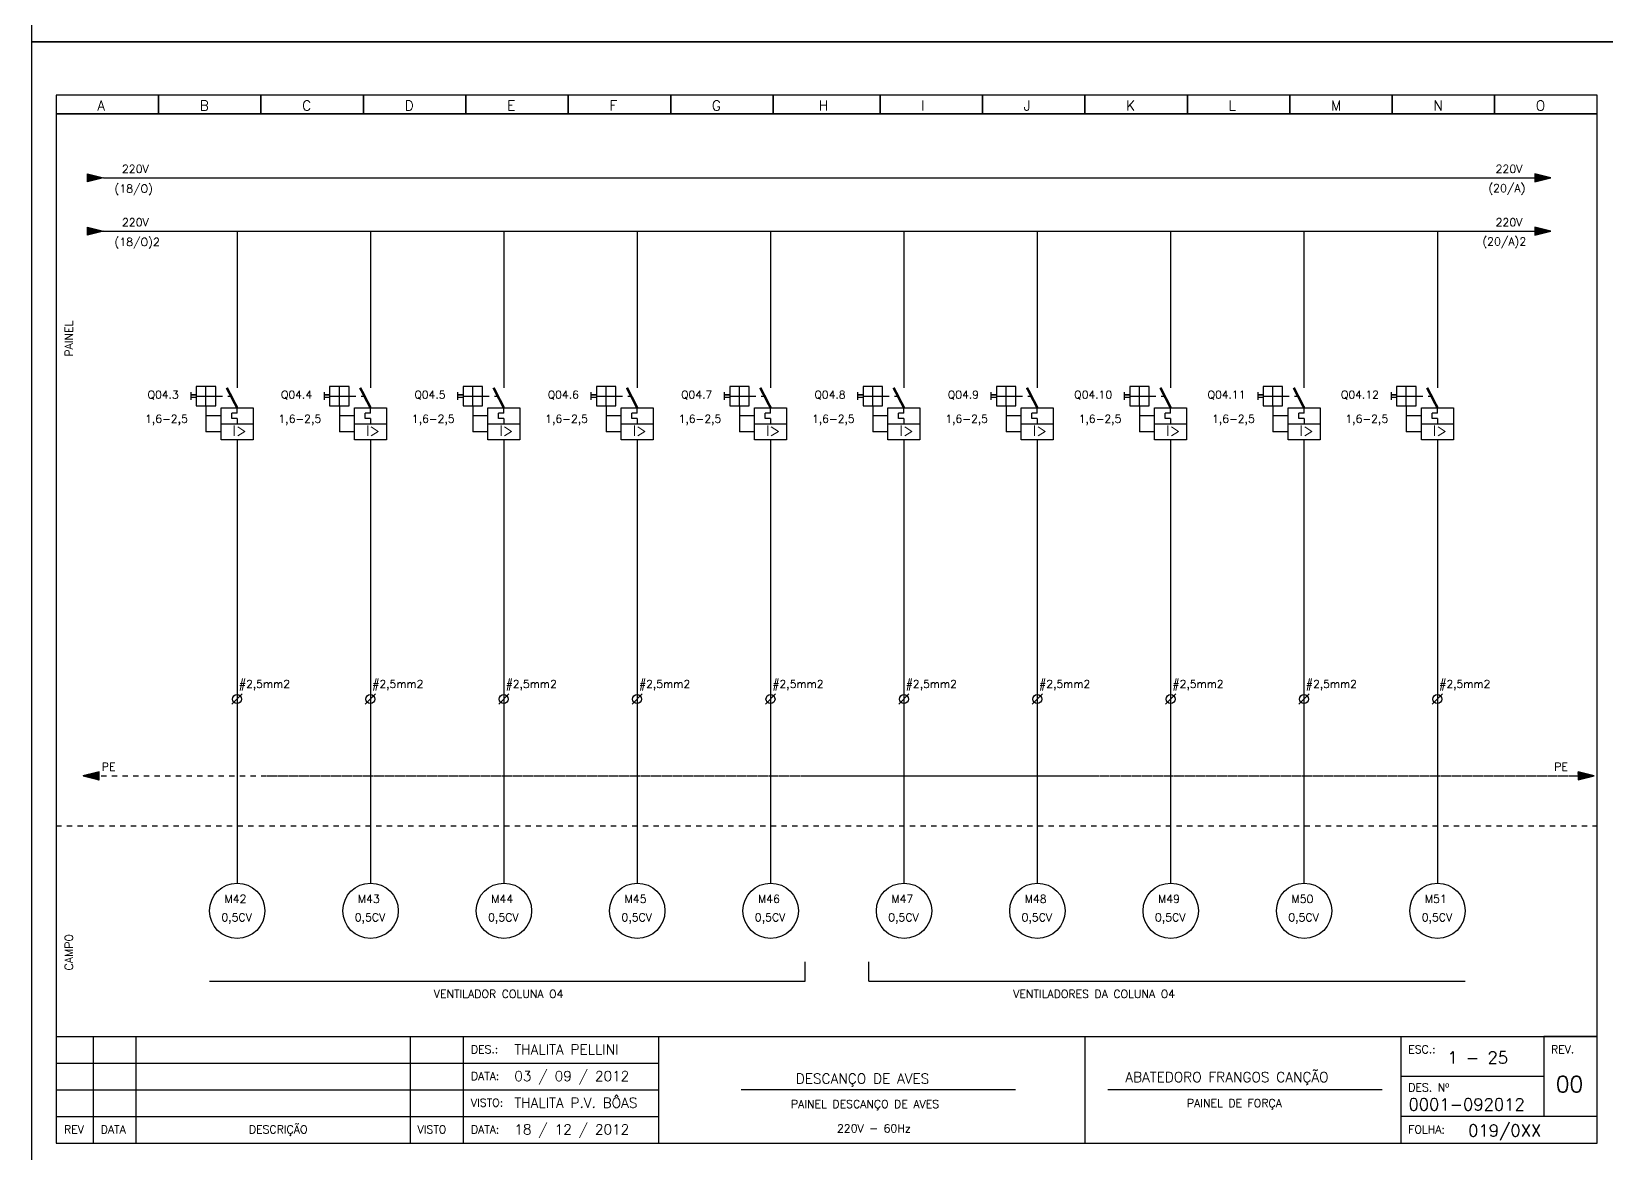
# Model space of a CAD drawing. Header units: millimetres. Extents: x 1974 to 2099, y 1386 to 1555.
# Drawn here: x 2039.73 to 2069.25, y 1512.83 to 1533.85 of the extents above; entities that cross this region are included whole.
import ezdxf

# ---------------------------------------------------------------- set-up
doc = ezdxf.new("R2010")
doc.units = ezdxf.units.MM
for name, pattern in [('DASHDOT2', [0.5, 0.25, -0.125, 0, -0.125]), ('DASHED', [0.75, 0.5, -0.25]), ('HIDDEN2', [0.1875, 0.125, -0.0625])]:
    doc.linetypes.add(name, pattern=pattern)
for name, color, linetype in [('1', 5, 'Continuous'), ('ALIMENTAÇÃO', 6, 'Continuous'), ('CONECTOR_SAK', 2, 'Continuous'), ('DISJUNTOR', 5, 'Continuous'), ('EQUIPAMENTOS', 5, 'Continuous'), ('MARGEM', 1, 'Continuous'), ('MOTORES', 5, 'Continuous'), ('PAINEL', 7, 'Continuous'), ('TERRA', 3, 'DASHED'), ('TEXTO', 4, 'Continuous'), ('TEXTO_2', 5, 'Continuous'), ('TIMBRE', 7, 'Continuous')]:
    doc.layers.add(name, color=color, linetype=linetype)
doc.styles.add('REGUA60', font='romans.shx', dxfattribs={"height": 2})
doc.styles.add('ROMANC', font='romanc.shx', dxfattribs={"height": 0.55})
doc.styles.add('ROMANS', font='romans.shx', dxfattribs={"height": 37})

msp = doc.modelspace()

# ---------------------------------------------------------------- hatches: boundary and pattern name
at = {"layer": 'EQUIPAMENTOS'}
for points in [[(2040.784, 1531.034), (2041.084, 1531.109), (2040.784, 1531.184)], [(2068.209, 1531.109), (2067.909, 1531.184), (2067.909, 1531.034)], [(2040.784, 1530.034), (2041.084, 1530.109), (2040.784, 1530.184)], [(2068.209, 1530.109), (2067.909, 1530.184), (2067.909, 1530.034)]]:
    msp.add_hatch(color=256, dxfattribs=at).paths.add_polyline_path(points)
at = {"layer": 'TERRA'}
h = msp.add_hatch(dxfattribs=at)
h.set_pattern_fill('ANSI31', color=256, scale=0.004, angle=180, style=0)
h.set_pattern_definition([(225, (2097.9511118, 1568.52584864), (0.0003535533906, -0.0003535533906), [])])
h.paths.add_polyline_path([(2040.697, 1519.906), (2040.997, 1519.906), (2040.997, 1519.981)])
h.paths.add_polyline_path([(2040.997, 1519.831), (2040.997, 1519.906), (2040.697, 1519.906)])
h = msp.add_hatch(dxfattribs=at)
h.set_pattern_fill('ANSI31', color=256, scale=0.004, style=0)
h.set_pattern_definition([(45, (2011.7673821, 1471.2862611), (-0.0003535533906, 0.0003535533906), [])])
h.paths.add_polyline_path([(2069.022, 1519.906), (2068.722, 1519.906), (2068.722, 1519.831)])
h.paths.add_polyline_path([(2068.722, 1519.981), (2068.722, 1519.906), (2069.022, 1519.906)])

# ---------------------------------------------------------------- linework, layer by layer
for p, q in [((2054.236, 1516.055), (2054.236, 1516.419)), ((2055.429, 1516.055), (2055.429, 1516.419)), ((2043.067, 1516.055), (2054.236, 1516.055)), ((2055.429, 1516.055), (2066.606, 1516.055)), ((2069.078, 1515.022), (2068.078, 1515.022))]:
    msp.add_line(p, q)
at = {"layer": '1'}
for p, q in [((2042.716, 1527.095), (2042.716, 1526.95)), ((2042.82, 1527.042), (2042.716, 1527.042)), ((2042.716, 1527.042), (2042.82, 1527.042)), ((2042.716, 1527), (2042.82, 1527)), ((2043.184, 1527.203), (2042.82, 1527.203)), ((2042.82, 1527.203), (2042.82, 1526.839)), ((2042.82, 1527.021), (2043.184, 1527.021)), ((2043.002, 1526.839), (2043.002, 1527.203)), ((2043.184, 1526.839), (2043.184, 1527.203)), ((2045.216, 1527.095), (2045.216, 1526.95)), ((2045.32, 1527.042), (2045.216, 1527.042)), ((2045.216, 1527.042), (2045.32, 1527.042)), ((2045.216, 1527), (2045.32, 1527)), ((2045.684, 1527.203), (2045.32, 1527.203)), ((2045.32, 1527.203), (2045.32, 1526.839)), ((2045.32, 1527.021), (2045.684, 1527.021)), ((2045.502, 1526.839), (2045.502, 1527.203)), ((2045.684, 1526.839), (2045.684, 1527.203)), ((2047.716, 1527.095), (2047.716, 1526.95)), ((2047.82, 1527.042), (2047.716, 1527.042)), ((2047.716, 1527.042), (2047.82, 1527.042)), ((2047.716, 1527), (2047.82, 1527)), ((2048.184, 1527.203), (2047.82, 1527.203)), ((2047.82, 1527.203), (2047.82, 1526.839)), ((2047.82, 1527.021), (2048.184, 1527.021)), ((2048.002, 1526.839), (2048.002, 1527.203)), ((2048.184, 1526.839), (2048.184, 1527.203)), ((2050.216, 1527.095), (2050.216, 1526.95)), ((2050.32, 1527.042), (2050.216, 1527.042)), ((2050.216, 1527.042), (2050.32, 1527.042)), ((2050.216, 1527), (2050.32, 1527)), ((2050.684, 1527.203), (2050.32, 1527.203)), ((2050.32, 1527.203), (2050.32, 1526.839)), ((2050.32, 1527.021), (2050.684, 1527.021)), ((2050.502, 1526.839), (2050.502, 1527.203)), ((2050.684, 1526.839), (2050.684, 1527.203)), ((2052.716, 1527.095), (2052.716, 1526.95)), ((2052.82, 1527.042), (2052.716, 1527.042)), ((2052.716, 1527.042), (2052.82, 1527.042)), ((2052.716, 1527), (2052.82, 1527)), ((2053.184, 1527.203), (2052.82, 1527.203)), ((2052.82, 1527.203), (2052.82, 1526.839)), ((2052.82, 1527.021), (2053.184, 1527.021)), ((2053.002, 1526.839), (2053.002, 1527.203)), ((2053.184, 1526.839), (2053.184, 1527.203)), ((2055.216, 1527.095), (2055.216, 1526.95)), ((2055.32, 1527.042), (2055.216, 1527.042)), ((2055.216, 1527.042), (2055.32, 1527.042)), ((2055.216, 1527), (2055.32, 1527)), ((2055.684, 1527.203), (2055.32, 1527.203)), ((2055.32, 1527.203), (2055.32, 1526.839)), ((2055.32, 1527.021), (2055.684, 1527.021)), ((2055.502, 1526.839), (2055.502, 1527.203)), ((2055.684, 1526.839), (2055.684, 1527.203)), ((2057.716, 1527.095), (2057.716, 1526.95)), ((2057.82, 1527.042), (2057.716, 1527.042)), ((2057.716, 1527.042), (2057.82, 1527.042)), ((2057.716, 1527), (2057.82, 1527)), ((2058.184, 1527.203), (2057.82, 1527.203)), ((2057.82, 1527.203), (2057.82, 1526.839)), ((2057.82, 1527.021), (2058.184, 1527.021)), ((2058.002, 1526.839), (2058.002, 1527.203)), ((2058.184, 1526.839), (2058.184, 1527.203)), ((2060.216, 1527.095), (2060.216, 1526.95)), ((2060.32, 1527.042), (2060.216, 1527.042)), ((2060.216, 1527.042), (2060.32, 1527.042)), ((2060.216, 1527), (2060.32, 1527)), ((2060.684, 1527.203), (2060.32, 1527.203)), ((2060.32, 1527.203), (2060.32, 1526.839)), ((2060.32, 1527.021), (2060.684, 1527.021)), ((2060.502, 1526.839), (2060.502, 1527.203)), ((2060.684, 1526.839), (2060.684, 1527.203)), ((2062.716, 1527.095), (2062.716, 1526.95)), ((2062.82, 1527.042), (2062.716, 1527.042)), ((2062.716, 1527.042), (2062.82, 1527.042)), ((2062.716, 1527), (2062.82, 1527)), ((2063.184, 1527.203), (2062.82, 1527.203)), ((2062.82, 1527.203), (2062.82, 1526.839)), ((2062.82, 1527.021), (2063.184, 1527.021)), ((2063.002, 1526.839), (2063.002, 1527.203)), ((2063.184, 1526.839), (2063.184, 1527.203)), ((2065.216, 1527.095), (2065.216, 1526.95)), ((2065.32, 1527.042), (2065.216, 1527.042)), ((2065.216, 1527.042), (2065.32, 1527.042)), ((2065.216, 1527), (2065.32, 1527)), ((2065.684, 1527.203), (2065.32, 1527.203)), ((2065.32, 1527.203), (2065.32, 1526.839)), ((2065.32, 1527.021), (2065.684, 1527.021)), ((2065.502, 1526.839), (2065.502, 1527.203)), ((2065.684, 1526.839), (2065.684, 1527.203)), ((2042.82, 1526.839), (2043.184, 1526.839)), ((2045.32, 1526.839), (2045.684, 1526.839)), ((2047.82, 1526.839), (2048.184, 1526.839)), ((2050.32, 1526.839), (2050.684, 1526.839)), ((2052.82, 1526.839), (2053.184, 1526.839)), ((2055.32, 1526.839), (2055.684, 1526.839)), ((2057.82, 1526.839), (2058.184, 1526.839)), ((2060.32, 1526.839), (2060.684, 1526.839)), ((2062.82, 1526.839), (2063.184, 1526.839)), ((2065.32, 1526.839), (2065.684, 1526.839))]:
    msp.add_line(p, q, dxfattribs=at)
at = {"layer": 'ALIMENTAÇÃO'}
msp.add_line((2040.784, 1530.109), (2068.209, 1530.109), dxfattribs=at)
at = {"layer": 'ALIMENTAÇÃO', "color": 6}
for p, q in [((2043.584, 1530.109), (2043.584, 1527.178)), ((2046.084, 1530.109), (2046.084, 1527.178)), ((2048.584, 1530.109), (2048.584, 1527.178)), ((2051.084, 1530.109), (2051.084, 1527.178)), ((2053.584, 1530.109), (2053.584, 1527.178)), ((2056.084, 1530.109), (2056.084, 1527.178)), ((2058.584, 1530.109), (2058.584, 1527.178)), ((2061.084, 1530.109), (2061.084, 1527.178)), ((2063.584, 1530.109), (2063.584, 1527.178)), ((2066.084, 1530.109), (2066.084, 1527.178)), ((2043.584, 1526.204), (2043.584, 1517.896)), ((2046.084, 1526.204), (2046.084, 1517.896)), ((2048.584, 1526.204), (2048.584, 1517.896)), ((2051.084, 1526.204), (2051.084, 1517.896)), ((2053.584, 1526.204), (2053.584, 1517.896)), ((2056.084, 1526.204), (2056.084, 1517.896)), ((2058.584, 1526.204), (2058.584, 1517.896)), ((2061.084, 1526.204), (2061.084, 1517.896)), ((2063.584, 1526.204), (2063.584, 1517.896)), ((2066.084, 1526.204), (2066.084, 1517.896))]:
    msp.add_line(p, q, dxfattribs=at)
at = {"layer": 'CONECTOR_SAK'}
for p, q in [((2043.68, 1521.44), (2043.489, 1521.247)), ((2046.18, 1521.44), (2045.989, 1521.247)), ((2048.68, 1521.44), (2048.489, 1521.247)), ((2051.18, 1521.44), (2050.989, 1521.247)), ((2053.68, 1521.44), (2053.489, 1521.247)), ((2056.18, 1521.44), (2055.989, 1521.247)), ((2058.68, 1521.44), (2058.489, 1521.247)), ((2061.18, 1521.44), (2060.989, 1521.247)), ((2063.68, 1521.44), (2063.489, 1521.247)), ((2066.18, 1521.44), (2065.989, 1521.247))]:
    msp.add_line(p, q, dxfattribs=at)
for centre in [(2043.584, 1521.343), (2046.084, 1521.343), (2048.584, 1521.343), (2051.084, 1521.343), (2053.584, 1521.343), (2056.084, 1521.343), (2058.584, 1521.343), (2061.084, 1521.343), (2063.584, 1521.343), (2066.084, 1521.343)]:
    msp.add_circle(centre, 0.0846, dxfattribs=at)
at = {"layer": 'DISJUNTOR', "linetype": 'HIDDEN2'}
for p, q in [((2043.184, 1527.021), (2043.484, 1527.021)), ((2045.684, 1527.021), (2045.984, 1527.021)), ((2048.184, 1527.021), (2048.484, 1527.021)), ((2050.684, 1527.021), (2050.984, 1527.021)), ((2053.184, 1527.021), (2053.484, 1527.021)), ((2055.684, 1527.021), (2055.984, 1527.021)), ((2058.184, 1527.021), (2058.484, 1527.021)), ((2060.684, 1527.021), (2060.984, 1527.021)), ((2063.184, 1527.021), (2063.484, 1527.021)), ((2065.684, 1527.021), (2065.984, 1527.021))]:
    msp.add_line(p, q, dxfattribs=at)
at = {"layer": 'DISJUNTOR'}
for p, q in [((2043.002, 1526.839), (2043.002, 1526.352)), ((2043.284, 1526.652), (2043.002, 1526.652)), ((2043.585, 1526.704), (2043.485, 1526.704)), ((2043.485, 1526.604), (2043.485, 1526.704)), ((2043.585, 1526.704), (2043.585, 1526.804)), ((2045.502, 1526.839), (2045.502, 1526.352)), ((2045.784, 1526.652), (2045.502, 1526.652)), ((2046.085, 1526.704), (2045.985, 1526.704)), ((2045.985, 1526.604), (2045.985, 1526.704)), ((2046.085, 1526.704), (2046.085, 1526.804)), ((2048.002, 1526.839), (2048.002, 1526.352)), ((2048.284, 1526.652), (2048.002, 1526.652)), ((2048.585, 1526.704), (2048.485, 1526.704)), ((2048.485, 1526.604), (2048.485, 1526.704)), ((2048.585, 1526.704), (2048.585, 1526.804)), ((2050.502, 1526.839), (2050.502, 1526.352)), ((2050.784, 1526.652), (2050.502, 1526.652)), ((2051.085, 1526.704), (2050.985, 1526.704)), ((2050.985, 1526.604), (2050.985, 1526.704)), ((2051.085, 1526.704), (2051.085, 1526.804)), ((2053.002, 1526.839), (2053.002, 1526.352)), ((2053.284, 1526.652), (2053.002, 1526.652)), ((2053.585, 1526.704), (2053.485, 1526.704)), ((2053.485, 1526.604), (2053.485, 1526.704)), ((2053.585, 1526.704), (2053.585, 1526.804)), ((2055.502, 1526.839), (2055.502, 1526.352)), ((2055.784, 1526.652), (2055.502, 1526.652)), ((2056.085, 1526.704), (2055.985, 1526.704)), ((2055.985, 1526.604), (2055.985, 1526.704)), ((2056.085, 1526.704), (2056.085, 1526.804)), ((2058.002, 1526.839), (2058.002, 1526.352)), ((2058.284, 1526.652), (2058.002, 1526.652)), ((2058.585, 1526.704), (2058.485, 1526.704)), ((2058.485, 1526.604), (2058.485, 1526.704)), ((2058.585, 1526.704), (2058.585, 1526.804)), ((2060.502, 1526.839), (2060.502, 1526.352)), ((2060.784, 1526.652), (2060.502, 1526.652)), ((2061.085, 1526.704), (2060.985, 1526.704)), ((2060.985, 1526.604), (2060.985, 1526.704)), ((2061.085, 1526.704), (2061.085, 1526.804)), ((2063.002, 1526.839), (2063.002, 1526.352)), ((2063.284, 1526.652), (2063.002, 1526.652)), ((2063.585, 1526.704), (2063.485, 1526.704)), ((2063.485, 1526.604), (2063.485, 1526.704)), ((2063.585, 1526.704), (2063.585, 1526.804)), ((2065.502, 1526.839), (2065.502, 1526.352)), ((2065.784, 1526.652), (2065.502, 1526.652)), ((2066.085, 1526.704), (2065.985, 1526.704)), ((2065.985, 1526.604), (2065.985, 1526.704)), ((2066.085, 1526.704), (2066.085, 1526.804)), ((2043.284, 1526.352), (2043.002, 1526.352)), ((2043.285, 1526.504), (2043.885, 1526.504)), ((2043.585, 1526.604), (2043.485, 1526.604)), ((2043.585, 1526.604), (2043.585, 1526.504)), ((2045.784, 1526.352), (2045.502, 1526.352)), ((2045.785, 1526.504), (2046.385, 1526.504)), ((2046.085, 1526.604), (2045.985, 1526.604)), ((2046.085, 1526.604), (2046.085, 1526.504)), ((2048.284, 1526.352), (2048.002, 1526.352)), ((2048.285, 1526.504), (2048.885, 1526.504)), ((2048.585, 1526.604), (2048.485, 1526.604)), ((2048.585, 1526.604), (2048.585, 1526.504)), ((2050.784, 1526.352), (2050.502, 1526.352)), ((2050.785, 1526.504), (2051.385, 1526.504)), ((2051.085, 1526.604), (2050.985, 1526.604)), ((2051.085, 1526.604), (2051.085, 1526.504)), ((2053.284, 1526.352), (2053.002, 1526.352)), ((2053.285, 1526.504), (2053.885, 1526.504)), ((2053.585, 1526.604), (2053.485, 1526.604)), ((2053.585, 1526.604), (2053.585, 1526.504)), ((2055.784, 1526.352), (2055.502, 1526.352)), ((2055.785, 1526.504), (2056.385, 1526.504)), ((2056.085, 1526.604), (2055.985, 1526.604)), ((2056.085, 1526.604), (2056.085, 1526.504)), ((2058.284, 1526.352), (2058.002, 1526.352)), ((2058.285, 1526.504), (2058.885, 1526.504)), ((2058.585, 1526.604), (2058.485, 1526.604)), ((2058.585, 1526.604), (2058.585, 1526.504)), ((2060.784, 1526.352), (2060.502, 1526.352)), ((2060.785, 1526.504), (2061.385, 1526.504)), ((2061.085, 1526.604), (2060.985, 1526.604)), ((2061.085, 1526.604), (2061.085, 1526.504)), ((2063.284, 1526.352), (2063.002, 1526.352)), ((2063.285, 1526.504), (2063.885, 1526.504)), ((2063.585, 1526.604), (2063.485, 1526.604)), ((2063.585, 1526.604), (2063.585, 1526.504)), ((2065.784, 1526.352), (2065.502, 1526.352)), ((2065.785, 1526.504), (2066.385, 1526.504)), ((2066.085, 1526.604), (2065.985, 1526.604)), ((2066.085, 1526.604), (2066.085, 1526.504))]:
    msp.add_line(p, q, dxfattribs=at)
at = {"layer": 'DISJUNTOR', "const_width": 0.0472}
for points in [[(2043.585, 1526.804), (2043.392, 1527.178)], [(2046.085, 1526.804), (2045.892, 1527.178)], [(2048.585, 1526.804), (2048.392, 1527.178)], [(2051.085, 1526.804), (2050.892, 1527.178)], [(2053.585, 1526.804), (2053.392, 1527.178)], [(2056.085, 1526.804), (2055.892, 1527.178)], [(2058.585, 1526.804), (2058.392, 1527.178)], [(2061.085, 1526.804), (2060.892, 1527.178)], [(2063.585, 1526.804), (2063.392, 1527.178)], [(2066.085, 1526.804), (2065.892, 1527.178)]]:
    msp.add_lwpolyline(points, dxfattribs=at)
at = {"layer": 'DISJUNTOR'}
for points in [[(2043.285, 1526.804), (2043.885, 1526.804), (2043.885, 1526.204), (2043.285, 1526.204)], [(2045.785, 1526.804), (2046.385, 1526.804), (2046.385, 1526.204), (2045.785, 1526.204)], [(2048.285, 1526.804), (2048.885, 1526.804), (2048.885, 1526.204), (2048.285, 1526.204)], [(2050.785, 1526.804), (2051.385, 1526.804), (2051.385, 1526.204), (2050.785, 1526.204)], [(2053.285, 1526.804), (2053.885, 1526.804), (2053.885, 1526.204), (2053.285, 1526.204)], [(2055.785, 1526.804), (2056.385, 1526.804), (2056.385, 1526.204), (2055.785, 1526.204)], [(2058.285, 1526.804), (2058.885, 1526.804), (2058.885, 1526.204), (2058.285, 1526.204)], [(2060.785, 1526.804), (2061.385, 1526.804), (2061.385, 1526.204), (2060.785, 1526.204)], [(2063.285, 1526.804), (2063.885, 1526.804), (2063.885, 1526.204), (2063.285, 1526.204)], [(2065.785, 1526.804), (2066.385, 1526.804), (2066.385, 1526.204), (2065.785, 1526.204)]]:
    msp.add_lwpolyline(points, close=True, dxfattribs=at)
at = {"layer": 'EQUIPAMENTOS'}
msp.add_line((2041.084, 1531.109), (2067.909, 1531.109), dxfattribs=at)
for points in [[(2040.784, 1531.184), (2041.084, 1531.109), (2040.784, 1531.034), (2040.784, 1531.184)], [(2067.909, 1531.034), (2068.209, 1531.109), (2067.909, 1531.184), (2067.909, 1531.034)], [(2040.784, 1530.184), (2041.084, 1530.109), (2040.784, 1530.034), (2040.784, 1530.184)], [(2067.909, 1530.034), (2068.209, 1530.109), (2067.909, 1530.184), (2067.909, 1530.034)]]:
    msp.add_lwpolyline(points, dxfattribs=at)
at = {"layer": 'MARGEM', "color": 7}
for points in [[(2039.732, 1533.659), (2069.432, 1533.659), (2069.432, 1554.684), (2039.732, 1554.684)], [(2039.732, 1512.634), (2069.432, 1512.634), (2069.432, 1533.659), (2039.732, 1533.659)]]:
    msp.add_lwpolyline(points, close=True, dxfattribs=at)
at = {"layer": 'MOTORES'}
for centre in [(2043.587, 1517.376), (2046.087, 1517.376), (2048.587, 1517.376), (2051.087, 1517.376), (2053.587, 1517.376), (2056.087, 1517.376), (2058.587, 1517.376), (2061.087, 1517.376), (2063.587, 1517.376), (2066.087, 1517.376)]:
    msp.add_circle(centre, 0.519, dxfattribs=at)
at = {"layer": 'PAINEL', "color": 12, "linetype": 'HIDDEN2', "ltscale": 0.005}
msp.add_line((2040.193, 1518.966), (2069.078, 1518.966), dxfattribs=at)
at = {"layer": 'TERRA', "linetype": 'DASHDOT2', "ltscale": 0.0025}
for p, q in [((2041.037, 1519.906), (2068.722, 1519.906)), ((2041.037, 1519.906), (2068.722, 1519.906)), ((2044.148, 1519.906), (2069.022, 1519.906))]:
    msp.add_line(p, q, dxfattribs=at)
at = {"layer": 'TERRA'}
for points in [[(2040.997, 1519.981), (2040.697, 1519.906), (2040.997, 1519.831), (2040.997, 1519.981)], [(2040.997, 1519.981), (2040.697, 1519.906), (2040.997, 1519.831), (2040.997, 1519.981)], [(2068.722, 1519.831), (2069.022, 1519.906), (2068.722, 1519.981), (2068.722, 1519.831)], [(2068.722, 1519.831), (2069.022, 1519.906), (2068.722, 1519.981), (2068.722, 1519.831)]]:
    msp.add_lwpolyline(points, dxfattribs=at)
at = {"layer": 'TIMBRE', "color": 12}
msp.add_line((2069.078, 1532.659), (2040.193, 1532.659), dxfattribs=at)
at = {"layer": 'TIMBRE'}
for p, q in [((2040.193, 1515.022), (2069.078, 1515.022)), ((2040.893, 1513.022), (2040.893, 1515.022)), ((2041.693, 1513.022), (2041.693, 1515.022)), ((2046.832, 1515.022), (2046.832, 1513.022)), ((2047.832, 1513.022), (2047.832, 1515.022)), ((2051.485, 1515.022), (2051.485, 1513.022)), ((2059.474, 1515.022), (2059.474, 1513.022)), ((2065.402, 1515.022), (2065.402, 1513.022)), ((2068.078, 1515.022), (2068.078, 1513.522)), ((2040.193, 1514.522), (2051.485, 1514.522)), ((2068.078, 1514.272), (2065.402, 1514.272)), ((2040.193, 1514.022), (2051.485, 1514.022)), ((2058.178, 1514.022), (2053.035, 1514.022)), ((2065.05, 1514.022), (2059.906, 1514.022)), ((2040.193, 1513.522), (2051.485, 1513.522)), ((2069.078, 1513.522), (2065.402, 1513.522))]:
    msp.add_line(p, q, dxfattribs=at)
at = {"layer": 'TIMBRE', "color": 12}
for points in [[(2040.193, 1532.309), (2042.113, 1532.309), (2042.113, 1532.659), (2040.193, 1532.659)], [(2042.113, 1532.309), (2044.033, 1532.309), (2044.033, 1532.659), (2042.113, 1532.659)], [(2044.033, 1532.309), (2045.953, 1532.309), (2045.953, 1532.659), (2044.033, 1532.659)], [(2045.953, 1532.309), (2047.873, 1532.309), (2047.873, 1532.659), (2045.953, 1532.659)], [(2047.873, 1532.309), (2049.793, 1532.309), (2049.793, 1532.659), (2047.873, 1532.659)], [(2049.793, 1532.309), (2051.713, 1532.309), (2051.713, 1532.659), (2049.793, 1532.659)], [(2051.713, 1532.309), (2053.633, 1532.309), (2053.633, 1532.659), (2051.713, 1532.659)], [(2053.633, 1532.309), (2055.638, 1532.309), (2055.638, 1532.659), (2053.633, 1532.659)], [(2055.638, 1532.309), (2057.558, 1532.309), (2057.558, 1532.659), (2055.638, 1532.659)], [(2057.558, 1532.309), (2059.478, 1532.309), (2059.478, 1532.659), (2057.558, 1532.659)], [(2059.478, 1532.309), (2061.398, 1532.309), (2061.398, 1532.659), (2059.478, 1532.659)], [(2061.398, 1532.309), (2063.318, 1532.309), (2063.318, 1532.659), (2061.398, 1532.659)], [(2063.318, 1532.309), (2065.238, 1532.309), (2065.238, 1532.659), (2063.318, 1532.659)], [(2065.238, 1532.309), (2067.158, 1532.309), (2067.158, 1532.659), (2065.238, 1532.659)], [(2067.158, 1532.309), (2069.078, 1532.309), (2069.078, 1532.659), (2067.158, 1532.659)], [(2040.193, 1513.022), (2069.078, 1513.022), (2069.078, 1532.309), (2040.193, 1532.309)]]:
    msp.add_lwpolyline(points, close=True, dxfattribs=at)

# ---------------------------------------------------------------- texts
at = {"style": 'ROMANS'}
for s, p in [('ESC.:', (2065.538, 1514.705)), ('REV.', (2068.214, 1514.705)), ('DES. Nº', (2065.538, 1513.992)), ('PAINEL DESCANÇO DE AVES', (2053.967, 1513.68)), ('PAINEL DE FORÇA', (2061.389, 1513.696)), ('220V - 60Hz', (2054.83, 1513.223)), ('FOLHA:', (2065.538, 1513.205))]:
    msp.add_text(s, height=0.15, dxfattribs=at).set_placement(p)
at = {"layer": 'TEXTO'}
for s, height, style, p in [('A', 0.188, 'ROMANS', (2040.966, 1532.372)), ('B', 0.188, 'ROMANS', (2042.886, 1532.372)), ('C', 0.188, 'ROMANS', (2044.806, 1532.372)), ('D', 0.188, 'ROMANS', (2046.726, 1532.372)), ('E', 0.188, 'ROMANS', (2048.646, 1532.372)), ('F', 0.188, 'ROMANS', (2050.566, 1532.372)), ('G', 0.188, 'ROMANS', (2052.486, 1532.372)), ('H', 0.188, 'ROMANS', (2054.49, 1532.372)), ('I', 0.188, 'ROMANS', (2056.41, 1532.372)), ('J', 0.188, 'ROMANS', (2058.33, 1532.372)), ('K', 0.188, 'ROMANS', (2060.25, 1532.372)), ('L', 0.188, 'ROMANS', (2062.17, 1532.372)), ('M', 0.188, 'ROMANS', (2064.09, 1532.372)), ('N', 0.188, 'ROMANS', (2066.01, 1532.372)), ('O', 0.188, 'ROMANS', (2067.93, 1532.372)), ('220V', 0.15, 'ROMANS', (2041.427, 1531.203)), ('220V', 0.15, 'ROMANS', (2067.176, 1531.203)), ('(18/O)', 0.15, 'ROMANS', (2041.288, 1530.834)), ('(20/A)', 0.15, 'ROMANS', (2067.04, 1530.843)), ('220V', 0.15, 'ROMANS', (2041.427, 1530.203)), ('220V', 0.15, 'ROMANS', (2067.176, 1530.203)), ('(18/O)2', 0.15, 'ROMANS', (2041.288, 1529.834)), ('(20/A)2', 0.15, 'ROMANS', (2066.927, 1529.843)), ('Q04.3', 0.148, 'ROMANS', (2041.908, 1526.974)), ('Q04.4', 0.148, 'ROMANS', (2044.408, 1526.974)), ('Q04.5', 0.148, 'ROMANS', (2046.908, 1526.974)), ('Q04.6', 0.148, 'ROMANS', (2049.408, 1526.974)), ('Q04.7', 0.148, 'ROMANS', (2051.908, 1526.974)), ('Q04.8', 0.148, 'ROMANS', (2054.408, 1526.974)), ('Q04.9', 0.148, 'ROMANS', (2056.908, 1526.974)), ('Q04.10', 0.148, 'ROMANS', (2059.277, 1526.974)), ('Q04.11', 0.148, 'ROMANS', (2061.777, 1526.974)), ('Q04.12', 0.148, 'ROMANS', (2064.277, 1526.974)), ('1,6-2,5', 0.148, 'ROMANS', (2041.862, 1526.522)), ('1,6-2,5', 0.148, 'ROMANS', (2044.362, 1526.522)), ('1,6-2,5', 0.148, 'ROMANS', (2046.862, 1526.522)), ('1,6-2,5', 0.148, 'ROMANS', (2049.362, 1526.522)), ('1,6-2,5', 0.148, 'ROMANS', (2051.862, 1526.522)), ('1,6-2,5', 0.148, 'ROMANS', (2054.362, 1526.522)), ('1,6-2,5', 0.148, 'ROMANS', (2056.862, 1526.522)), ('1,6-2,5', 0.148, 'ROMANS', (2059.362, 1526.522)), ('1,6-2,5', 0.148, 'ROMANS', (2061.862, 1526.522)), ('1,6-2,5', 0.148, 'ROMANS', (2064.362, 1526.522)), ('#2,5mm2', 0.148, 'ROMANS', (2043.62, 1521.553)), ('#2,5mm2', 0.148, 'ROMANS', (2046.12, 1521.553)), ('#2,5mm2', 0.148, 'ROMANS', (2048.62, 1521.553)), ('#2,5mm2', 0.148, 'ROMANS', (2051.12, 1521.553)), ('#2,5mm2', 0.148, 'ROMANS', (2053.62, 1521.553)), ('#2,5mm2', 0.148, 'ROMANS', (2056.12, 1521.553)), ('#2,5mm2', 0.148, 'ROMANS', (2058.62, 1521.553)), ('#2,5mm2', 0.148, 'ROMANS', (2061.12, 1521.553)), ('#2,5mm2', 0.148, 'ROMANS', (2063.62, 1521.553)), ('#2,5mm2', 0.148, 'ROMANS', (2066.12, 1521.553)), ('PE', 0.15, 'ROMANS', (2041.049, 1520)), ('PE', 0.15, 'ROMANS', (2068.276, 1520)), ('M42', 0.15, 'REGUA60', (2043.349, 1517.524)), ('M43', 0.15, 'REGUA60', (2045.849, 1517.524)), ('M44', 0.15, 'REGUA60', (2048.349, 1517.524)), ('M45', 0.15, 'REGUA60', (2050.849, 1517.524)), ('M46', 0.15, 'REGUA60', (2053.349, 1517.524)), ('M47', 0.15, 'REGUA60', (2055.849, 1517.524)), ('M48', 0.15, 'REGUA60', (2058.349, 1517.524)), ('M49', 0.15, 'REGUA60', (2060.849, 1517.524)), ('M50', 0.15, 'REGUA60', (2063.349, 1517.524)), ('M51', 0.15, 'REGUA60', (2065.849, 1517.524)), ('0,5CV', 0.15, 'REGUA60', (2043.29, 1517.178)), ('0,5CV', 0.15, 'REGUA60', (2045.79, 1517.178)), ('0,5CV', 0.15, 'REGUA60', (2048.29, 1517.178)), ('0,5CV', 0.15, 'REGUA60', (2050.79, 1517.178)), ('0,5CV', 0.15, 'REGUA60', (2053.29, 1517.178)), ('0,5CV', 0.15, 'REGUA60', (2055.79, 1517.178)), ('0,5CV', 0.15, 'REGUA60', (2058.29, 1517.178)), ('0,5CV', 0.15, 'REGUA60', (2060.79, 1517.178)), ('0,5CV', 0.15, 'REGUA60', (2063.29, 1517.178)), ('0,5CV', 0.15, 'REGUA60', (2065.79, 1517.178)), ('VENTILADOR COLUNA O4', 0.15, 'REGUA60', (2047.273, 1515.743)), ('VENTILADORES DA COLUNA O4', 0.15, 'REGUA60', (2058.133, 1515.743)), ('THALITA PELLINI', 0.1875, 'ROMANS', (2048.783, 1514.685)), ('03 / 09 / 2012', 0.1875, 'ROMANS', (2048.783, 1514.185)), ('THALITA P.V. BÔAS', 0.1875, 'ROMANS', (2048.783, 1513.685)), ('18 / 12 / 2012', 0.1875, 'ROMANS', (2048.783, 1513.185))]:
    msp.add_text(s, height=height, dxfattribs=dict(at, style=style)).set_placement(p)
at = {"layer": 'TEXTO', "style": 'REGUA60'}
for s, p in [('PAINEL', (2040.508, 1527.76)), ('CAMPO', (2040.508, 1516.259))]:
    msp.add_text(s, height=0.15, rotation=90, dxfattribs=at).set_placement(p)
at = {"layer": 'TEXTO', "color": 150, "style": 'ROMANS'}
for s, height, p in [('DES.:', 0.15, (2047.968, 1514.705)), ('1 - 25', 0.225, (2066.272, 1514.512)), ('DATA:', 0.15, (2047.968, 1514.205)), ('00', 0.3, (2068.305, 1513.978)), ('VISTO:', 0.15, (2047.968, 1513.705)), ('0001-092012', 0.225, (2065.543, 1513.636)), ('DESCRIÇÃO', 0.15, (2043.806, 1513.205)), ('019/0XX', 0.225, (2066.661, 1513.146)), ('REV', 0.15, (2040.341, 1513.205)), ('DATA', 0.15, (2041.03, 1513.205)), ('VISTO', 0.15, (2046.968, 1513.205)), ('DATA:', 0.15, (2047.968, 1513.205))]:
    msp.add_text(s, height=height, dxfattribs=at).set_placement(p)
at = {"layer": 'TEXTO_2'}
for s, height, style, p in [('I>', 0.1927, 'REGUA60', (2043.5, 1526.278)), ('I>', 0.1927, 'REGUA60', (2046, 1526.278)), ('I>', 0.1927, 'REGUA60', (2048.5, 1526.278)), ('I>', 0.1927, 'REGUA60', (2051, 1526.278)), ('I>', 0.1927, 'REGUA60', (2053.5, 1526.278)), ('I>', 0.1927, 'REGUA60', (2056, 1526.278)), ('I>', 0.1927, 'REGUA60', (2058.5, 1526.278)), ('I>', 0.1927, 'REGUA60', (2061, 1526.278)), ('I>', 0.1927, 'REGUA60', (2063.5, 1526.278)), ('I>', 0.1927, 'REGUA60', (2066, 1526.278)), ('DESCANÇO DE AVES', 0.1875, 'ROMANC', (2054.06, 1514.138)), ('ABATEDORO FRANGOS CANÇÃO', 0.1875, 'ROMANC', (2060.236, 1514.166))]:
    msp.add_text(s, height=height, dxfattribs=dict(at, style=style)).set_placement(p)

doc.saveas('drawing.dxf')
